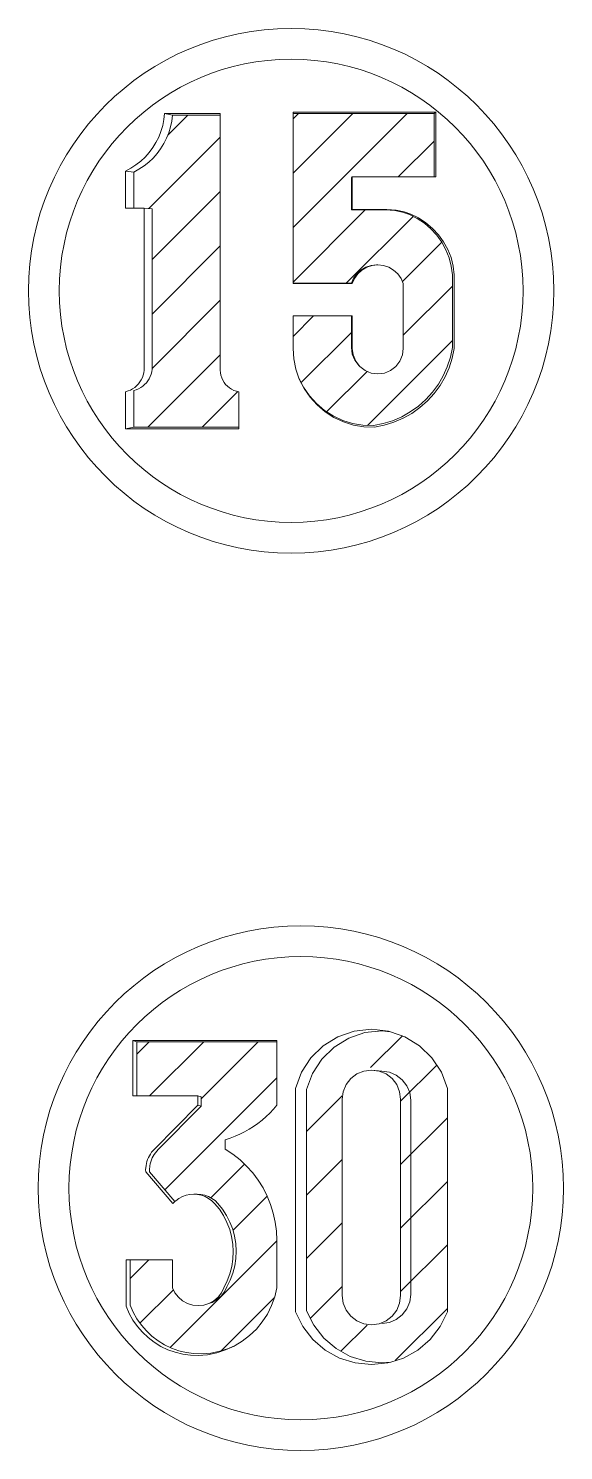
# Model space of a CAD drawing. Header units: inches. Extents: x 9 to 3530, y 10 to 1401.
# Drawn here: x 2881.35 to 2897.35, y 1357.02 to 1399.61 of the extents above; entities that cross this region are included whole.
import ezdxf

# ---------------------------------------------------------------- set-up
doc = ezdxf.new("R2010")
doc.units = ezdxf.units.IN
doc.header["$MEASUREMENT"] = 0
pattern_1 = [(45, (2389.0912, 1938.073), (-0.8148213, 0.8148213), [])]

msp = doc.modelspace()

# ---------------------------------------------------------------- hatches: boundary and pattern name
at = {"lineweight": 20}
h = msp.add_hatch(dxfattribs=at)
h.set_pattern_fill('ANSI31', color=256, scale=9.218651)
h.set_pattern_definition(pattern_1)
h.paths.add_polyline_path([(2887.493, 1388.77), (2887.423, 1388.803), (2887.358, 1388.844), (2887.298, 1388.893), (2887.244, 1388.948), (2887.197, 1389.009), (2887.158, 1389.075), (2887.127, 1389.146), (2887.104, 1389.22), (2887.09, 1389.295), (2887.086, 1389.372), (2887.086, 1397.013), (2885.652, 1397.013), (2885.631, 1396.834), (2885.594, 1396.658), (2885.543, 1396.486), (2885.476, 1396.319), (2885.396, 1396.158), (2885.301, 1396.005), (2885.194, 1395.861), (2885.075, 1395.727), (2884.944, 1395.603), (2884.803, 1395.491), (2884.653, 1395.392), (2884.495, 1395.306), (2884.495, 1394.224), (2884.808, 1394.224), (2885.045, 1394.207), (2885.045, 1389.403), (2885.035, 1389.328), (2885.017, 1389.256), (2884.992, 1389.185), (2884.96, 1389.118), (2884.92, 1389.054), (2884.874, 1388.995), (2884.822, 1388.941), (2884.765, 1388.892), (2884.703, 1388.85), (2884.637, 1388.815), (2884.567, 1388.787), (2884.495, 1388.767), (2884.495, 1387.667), (2887.641, 1387.667), (2887.641, 1388.73), (2887.566, 1388.746)])
h = msp.add_hatch(dxfattribs=at)
h.set_pattern_fill('ANSI31', color=256, scale=9.218651)
h.set_pattern_definition(pattern_1)
h.paths.add_polyline_path([(2893.562, 1393.421), (2893.387, 1393.612), (2893.19, 1393.779), (2892.973, 1393.921), (2892.741, 1394.035), (2892.539, 1394.105), (2892.304, 1394.155), (2892.026, 1394.174), (2891.006, 1394.174), (2891.006, 1395.162), (2893.479, 1395.162), (2893.479, 1397.06), (2889.262, 1397.06), (2889.262, 1391.975), (2891.006, 1391.975), (2891.073, 1392.127), (2891.171, 1392.261), (2891.294, 1392.373), (2891.438, 1392.456), (2891.596, 1392.507), (2891.779, 1392.526), (2891.963, 1392.507), (2892.122, 1392.455), (2892.268, 1392.371), (2892.392, 1392.259), (2892.491, 1392.123), (2892.559, 1391.97), (2892.559, 1390.026), (2892.533, 1389.829), (2892.457, 1389.645), (2892.335, 1389.487), (2892.177, 1389.365), (2891.993, 1389.289), (2891.796, 1389.263), (2891.598, 1389.289), (2891.414, 1389.365), (2891.241, 1389.498), (2891.107, 1389.673), (2891.031, 1389.855), (2891.006, 1390.051), (2891.006, 1390.998), (2889.262, 1390.998), (2889.262, 1390.026), (2889.283, 1389.712), (2889.346, 1389.404), (2889.438, 1389.139), (2889.579, 1388.861), (2889.755, 1388.604), (2889.964, 1388.372), (2890.202, 1388.17), (2890.465, 1388.002), (2890.747, 1387.871), (2891.045, 1387.778), (2891.352, 1387.725), (2891.664, 1387.714), (2891.955, 1387.772), (2892.239, 1387.859), (2892.511, 1387.977), (2892.77, 1388.122), (2893.011, 1388.295), (2893.233, 1388.492), (2893.433, 1388.711), (2893.608, 1388.95), (2893.757, 1389.207), (2893.877, 1389.478), (2893.968, 1389.76), (2894.029, 1390.051), (2894.029, 1391.975), (2894.028, 1392.234), (2893.995, 1392.491), (2893.931, 1392.742), (2893.837, 1392.983), (2893.713, 1393.21)])
h = msp.add_hatch(dxfattribs=at)
h.set_pattern_fill('ANSI31', color=256, scale=10.758676)
h.set_pattern_definition([(45, (2097.6558, 2031.4016), (-0.9509416, 0.9509416), [])])
h.paths.add_polyline_path([(2889.667, 1367.834), (2889.667, 1361.204), (2889.882, 1360.768), (2890.179, 1360.385), (2890.548, 1360.069), (2890.972, 1359.834), (2891.435, 1359.689), (2891.918, 1359.64), (2892.184, 1359.667), (2892.562, 1359.786), (2892.991, 1360.023), (2893.363, 1360.342), (2893.663, 1360.729), (2893.88, 1361.169), (2893.88, 1367.864), (2893.7, 1368.348), (2893.418, 1368.78), (2893.048, 1369.141), (2892.608, 1369.411), (2892.176, 1369.56), (2891.918, 1369.589), (2891.41, 1369.532), (2890.926, 1369.366), (2890.491, 1369.098), (2890.125, 1368.741), (2889.846, 1368.313)])
h.paths.add_polyline_path([(2892.48, 1361.238), (2891.737, 1360.668), (2890.814, 1361.051), (2890.734, 1361.659), (2890.734, 1367.959), (2891.477, 1368.529), (2891.82, 1368.387), (2892.211, 1368.342), (2892.48, 1367.692)], flags=16)
h = msp.add_hatch(dxfattribs=at)
h.set_pattern_fill('ANSI31', color=256, scale=9.218651)
h.set_pattern_definition([(45, (2349.3217, 1910.812), (-0.8148213, 0.8148213), [])])
h.paths.add_polyline_path([(2888.776, 1369.257), (2884.591, 1369.257), (2884.591, 1367.636), (2886.416, 1367.636), (2886.515, 1367.608), (2886.515, 1367.333), (2885.224, 1366.03), (2885.144, 1365.936), (2885.109, 1365.886), (2885.077, 1365.833), (2885.049, 1365.778), (2885.025, 1365.721), (2885.005, 1365.663), (2884.989, 1365.603), (2884.978, 1365.543), (2884.967, 1365.42), (2884.968, 1365.359), (2885.726, 1364.474), (2885.751, 1364.498), (2885.846, 1364.567), (2885.95, 1364.622), (2886.06, 1364.662), (2886.174, 1364.686), (2886.291, 1364.694), (2886.392, 1364.695), (2886.507, 1364.687), (2886.621, 1364.663), (2886.73, 1364.623), (2886.833, 1364.569), (2886.927, 1364.5), (2887.01, 1364.42), (2887.151, 1364.246), (2887.273, 1364.059), (2887.375, 1363.86), (2887.456, 1363.651), (2887.515, 1363.435), (2887.55, 1363.214), (2887.563, 1362.991), (2887.552, 1362.768), (2887.518, 1362.547), (2887.461, 1362.33), (2887.382, 1362.121), (2887.282, 1361.921), (2887.21, 1361.773), (2887.111, 1361.643), (2886.986, 1361.535), (2886.843, 1361.455), (2886.747, 1361.423), (2886.589, 1361.373), (2886.424, 1361.356), (2886.259, 1361.373), (2886.1, 1361.423), (2885.955, 1361.504), (2885.83, 1361.612), (2885.729, 1361.744), (2885.657, 1361.893), (2885.657, 1362.726), (2884.389, 1362.726), (2884.389, 1361.371), (2884.479, 1361.16), (2884.591, 1360.959), (2884.723, 1360.771), (2884.873, 1360.598), (2885.04, 1360.44), (2885.223, 1360.301), (2885.419, 1360.181), (2885.626, 1360.082), (2885.842, 1360.005), (2886.066, 1359.951), (2886.293, 1359.919), (2886.523, 1359.912), (2886.799, 1359.935), (2887.071, 1359.989), (2887.335, 1360.074), (2887.53, 1360.162), (2887.74, 1360.288), (2887.962, 1360.459), (2888.164, 1360.653), (2888.341, 1360.87), (2888.493, 1361.105), (2888.617, 1361.357), (2888.712, 1361.621), (2888.776, 1361.893), (2888.776, 1363.312), (2888.764, 1363.584), (2888.729, 1363.855), (2888.671, 1364.122), (2888.59, 1364.383), (2888.488, 1364.636), (2888.364, 1364.88), (2888.219, 1365.111), (2888.056, 1365.33), (2887.874, 1365.534), (2887.676, 1365.722), (2887.462, 1365.892), (2887.234, 1366.043), (2887.234, 1366.32), (2887.383, 1366.37), (2887.53, 1366.427), (2887.673, 1366.491), (2887.814, 1366.562), (2887.95, 1366.64), (2888.083, 1366.724), (2888.211, 1366.815), (2888.334, 1366.913), (2888.453, 1367.016), (2888.566, 1367.125), (2888.674, 1367.239), (2888.776, 1367.359)])

# ---------------------------------------------------------------- linework, layer by layer
for p, q in [((2893.479, 1397.06), (2893.479, 1395.162)), ((2884.495, 1395.306), (2884.495, 1394.224)), ((2891.032, 1395.162), (2891.032, 1394.19)), ((2891.796, 1392.525), (2891.963, 1392.507)), ((2891.963, 1392.507), (2892.122, 1392.455)), ((2892.122, 1392.455), (2892.268, 1392.371)), ((2889.262, 1391.975), (2891.006, 1391.975)), ((2892.268, 1392.371), (2892.392, 1392.259)), ((2892.392, 1392.259), (2892.491, 1392.123)), ((2892.491, 1392.123), (2892.559, 1391.97)), ((2892.559, 1391.97), (2892.559, 1390.026)), ((2892.533, 1389.829), (2892.457, 1389.645)), ((2892.559, 1390.026), (2892.533, 1389.829)), ((2891.414, 1389.365), (2891.256, 1389.487)), ((2892.335, 1389.487), (2892.177, 1389.365)), ((2892.457, 1389.645), (2892.335, 1389.487)), ((2891.598, 1389.289), (2891.414, 1389.365)), ((2891.796, 1389.263), (2891.598, 1389.289)), ((2891.993, 1389.289), (2891.796, 1389.263)), ((2892.177, 1389.365), (2891.993, 1389.289)), ((2884.495, 1387.667), (2887.641, 1387.667)), ((2884.473, 1369.302), (2884.473, 1367.636)), ((2884.591, 1369.257), (2884.591, 1367.636)), ((2884.473, 1367.636), (2884.591, 1367.636)), ((2884.591, 1367.636), (2886.416, 1367.636)), ((2886.416, 1367.636), (2886.515, 1367.608)), ((2886.515, 1367.608), (2886.515, 1367.333)), ((2886.747, 1361.423), (2886.589, 1361.373))]:
    msp.add_line(p, q, dxfattribs=at)
for points in [[(2893.531, 1397.105), (2889.262, 1397.105), (2889.262, 1397.06)], [(2891.032, 1391.97), (2889.262, 1391.97), (2889.262, 1391.975), (2889.262, 1397.06), (2893.479, 1397.06), (2893.531, 1397.105), (2893.531, 1395.162), (2893.479, 1395.162), (2891.032, 1395.162), (2891.006, 1395.136), (2891.006, 1394.174), (2891.032, 1394.19), (2892.063, 1394.19), (2892.344, 1394.171), (2892.581, 1394.121), (2892.784, 1394.05), (2893.019, 1393.935), (2893.238, 1393.791), (2893.437, 1393.622), (2893.614, 1393.43), (2893.767, 1393.217)], [(2884.252, 1387.62), (2887.641, 1387.62), (2887.641, 1387.667), (2887.641, 1388.73), (2887.566, 1388.746), (2887.493, 1388.77), (2887.423, 1388.803), (2887.358, 1388.844), (2887.298, 1388.893), (2887.244, 1388.948), (2887.197, 1389.009), (2887.158, 1389.075), (2887.127, 1389.146), (2887.104, 1389.22), (2887.09, 1389.295), (2887.086, 1389.372), (2887.086, 1397.013), (2887.086, 1397.057), (2885.42, 1397.057), (2885.399, 1396.877), (2885.362, 1396.699), (2885.31, 1396.525), (2885.243, 1396.357), (2885.161, 1396.195), (2885.066, 1396.04), (2884.958, 1395.894), (2884.837, 1395.758), (2884.706, 1395.634), (2884.563, 1395.521), (2884.412, 1395.421), (2884.252, 1395.334), (2884.252, 1394.224), (2884.495, 1394.224), (2884.808, 1394.224), (2884.808, 1389.372), (2884.797, 1389.297), (2884.78, 1389.224), (2884.754, 1389.153), (2884.721, 1389.084), (2884.681, 1389.02), (2884.635, 1388.96), (2884.583, 1388.906), (2884.525, 1388.857), (2884.462, 1388.815), (2884.395, 1388.779), (2884.325, 1388.751), (2884.252, 1388.73), (2884.252, 1387.62), (2884.495, 1387.667), (2884.495, 1388.767), (2884.567, 1388.787), (2884.637, 1388.815), (2884.703, 1388.85), (2884.765, 1388.892), (2884.822, 1388.941), (2884.874, 1388.995), (2884.92, 1389.054), (2884.96, 1389.118), (2884.992, 1389.185), (2885.017, 1389.256), (2885.035, 1389.328), (2885.045, 1389.403), (2885.045, 1394.207), (2884.808, 1394.224)], [(2884.252, 1395.334), (2884.495, 1395.306), (2884.653, 1395.392), (2884.803, 1395.491), (2884.944, 1395.603), (2885.075, 1395.727), (2885.194, 1395.861), (2885.301, 1396.005), (2885.396, 1396.158), (2885.476, 1396.319), (2885.543, 1396.486), (2885.594, 1396.658), (2885.631, 1396.834), (2885.652, 1397.013)], [(2885.42, 1397.057), (2885.652, 1397.013), (2887.086, 1397.013)], [(2891.006, 1394.174), (2892.026, 1394.174), (2892.304, 1394.155), (2892.539, 1394.105), (2892.741, 1394.035), (2892.973, 1393.921), (2893.19, 1393.779), (2893.387, 1393.612), (2893.562, 1393.421), (2893.713, 1393.21), (2893.837, 1392.983), (2893.931, 1392.742), (2893.995, 1392.491), (2894.028, 1392.234), (2894.029, 1391.975), (2894.029, 1390.051), (2893.968, 1389.76), (2893.877, 1389.478), (2893.757, 1389.207), (2893.608, 1388.95), (2893.433, 1388.711), (2893.233, 1388.492), (2893.011, 1388.295), (2892.77, 1388.122), (2892.511, 1387.977), (2892.239, 1387.859), (2891.955, 1387.772), (2891.664, 1387.714), (2891.352, 1387.725), (2891.045, 1387.778), (2890.747, 1387.871), (2890.465, 1388.002), (2890.202, 1388.17), (2889.964, 1388.372), (2889.755, 1388.604), (2889.579, 1388.861), (2889.438, 1389.139)], [(2889.346, 1389.404), (2889.438, 1389.139), (2889.449, 1389.106), (2889.591, 1388.825), (2889.769, 1388.565), (2889.98, 1388.331), (2890.221, 1388.128), (2890.486, 1387.958), (2890.771, 1387.825), (2891.072, 1387.731), (2891.383, 1387.678), (2891.697, 1387.667), (2891.991, 1387.725), (2892.278, 1387.813), (2892.553, 1387.932), (2892.814, 1388.079), (2893.058, 1388.253), (2893.282, 1388.452), (2893.483, 1388.673), (2893.66, 1388.915), (2893.811, 1389.174), (2893.932, 1389.448), (2894.024, 1389.733), (2894.086, 1390.026), (2894.086, 1391.97), (2894.085, 1392.231), (2894.052, 1392.49), (2893.987, 1392.744), (2893.891, 1392.987), (2893.767, 1393.217)], [(2891.135, 1389.645), (2891.058, 1389.829), (2891.032, 1390.026), (2891.032, 1390.998), (2891.006, 1390.998), (2889.262, 1390.998), (2889.262, 1390.026), (2889.283, 1389.712), (2889.346, 1389.404)], [(2891.135, 1389.645), (2891.256, 1389.487), (2891.227, 1389.516), (2891.107, 1389.673), (2891.031, 1389.855), (2891.006, 1390.051), (2891.006, 1390.998)], [(2892.184, 1359.667), (2891.918, 1359.64), (2891.435, 1359.689), (2890.972, 1359.834), (2890.548, 1360.069), (2890.179, 1360.385), (2889.882, 1360.768), (2889.667, 1361.204), (2889.667, 1367.834), (2889.846, 1368.313), (2890.125, 1368.741), (2890.491, 1369.098), (2890.926, 1369.366), (2891.41, 1369.532), (2891.918, 1369.589), (2892.176, 1369.56)], [(2887.962, 1360.459), (2888.164, 1360.653), (2888.341, 1360.87), (2888.493, 1361.105), (2888.617, 1361.357), (2888.712, 1361.621), (2888.776, 1361.893), (2888.776, 1363.312), (2888.764, 1363.584), (2888.729, 1363.855), (2888.671, 1364.122), (2888.59, 1364.383), (2888.488, 1364.636), (2888.364, 1364.88), (2888.219, 1365.111), (2888.056, 1365.33), (2887.874, 1365.534), (2887.676, 1365.722), (2887.462, 1365.892), (2887.234, 1366.043), (2887.234, 1366.32), (2887.383, 1366.37), (2887.53, 1366.427), (2887.673, 1366.491), (2887.814, 1366.562), (2887.95, 1366.64), (2888.083, 1366.724), (2888.211, 1366.815), (2888.334, 1366.913), (2888.453, 1367.016), (2888.566, 1367.125), (2888.674, 1367.239), (2888.776, 1367.359), (2888.776, 1369.257)], [(2891.918, 1360.825), (2892.142, 1360.854), (2892.35, 1360.941), (2892.529, 1361.078), (2892.666, 1361.257), (2892.753, 1361.466), (2892.782, 1361.689), (2892.782, 1367.511), (2892.753, 1367.735), (2892.666, 1367.943), (2892.529, 1368.122), (2892.35, 1368.26), (2892.142, 1368.346), (2891.918, 1368.375), (2891.607, 1368.411), (2891.381, 1368.381), (2891.171, 1368.294), (2890.99, 1368.155), (2890.851, 1367.975), (2890.764, 1367.764), (2890.734, 1367.538), (2890.734, 1361.659)], [(2890.734, 1361.659), (2890.764, 1361.433), (2890.851, 1361.223), (2890.99, 1361.042), (2891.171, 1360.903), (2891.381, 1360.816), (2891.607, 1360.786), (2891.833, 1360.816), (2892.043, 1360.903), (2892.224, 1361.042), (2892.363, 1361.223), (2892.45, 1361.433), (2892.48, 1361.659), (2892.48, 1367.538), (2892.45, 1367.764), (2892.363, 1367.975), (2892.224, 1368.155), (2892.043, 1368.294), (2891.833, 1368.381), (2891.607, 1368.411)], [(2886.416, 1367.359), (2885.112, 1366.043), (2885.031, 1365.948), (2884.996, 1365.897), (2884.964, 1365.844), (2884.936, 1365.788), (2884.911, 1365.731), (2884.891, 1365.672), (2884.875, 1365.612), (2884.863, 1365.551), (2884.852, 1365.427), (2884.854, 1365.365), (2885.667, 1364.417), (2885.726, 1364.474), (2885.751, 1364.498), (2885.846, 1364.567), (2885.95, 1364.622), (2886.06, 1364.662), (2886.174, 1364.686), (2886.291, 1364.694)], [(2886.416, 1367.636), (2886.416, 1367.359), (2886.515, 1367.333), (2885.224, 1366.03), (2885.144, 1365.936), (2885.109, 1365.886), (2885.077, 1365.833), (2885.049, 1365.778), (2885.025, 1365.721), (2885.005, 1365.663), (2884.989, 1365.603), (2884.978, 1365.543), (2884.967, 1365.42), (2884.968, 1365.359), (2885.726, 1364.474)], [(2886.589, 1361.373), (2886.424, 1361.356), (2886.259, 1361.373), (2886.1, 1361.423), (2885.955, 1361.504), (2885.83, 1361.612), (2885.729, 1361.744), (2885.657, 1361.893), (2885.657, 1362.726), (2884.389, 1362.726), (2884.269, 1362.726), (2884.269, 1361.338), (2884.36, 1361.125), (2884.473, 1360.922), (2884.606, 1360.732), (2884.758, 1360.557), (2884.927, 1360.398), (2885.111, 1360.258), (2885.309, 1360.137), (2885.518, 1360.037), (2885.737, 1359.959), (2885.962, 1359.904), (2886.192, 1359.872), (2886.424, 1359.864), (2886.703, 1359.887), (2886.978, 1359.942), (2887.244, 1360.028), (2887.5, 1360.144), (2887.53, 1360.162), (2887.74, 1360.288), (2887.962, 1360.459)], [(2884.389, 1362.726), (2884.389, 1361.371), (2884.479, 1361.16), (2884.591, 1360.959), (2884.723, 1360.771), (2884.873, 1360.598), (2885.04, 1360.44), (2885.223, 1360.301), (2885.419, 1360.181), (2885.626, 1360.082), (2885.842, 1360.005), (2886.066, 1359.951), (2886.293, 1359.919), (2886.523, 1359.912), (2886.799, 1359.935), (2887.071, 1359.989), (2887.335, 1360.074), (2887.53, 1360.162)]]:
    msp.add_lwpolyline(points, dxfattribs=at)
for points in [[(2891.032, 1391.97), (2891.1, 1392.123), (2891.199, 1392.259), (2891.324, 1392.371), (2891.469, 1392.455), (2891.629, 1392.507), (2891.796, 1392.525), (2891.761, 1392.525), (2891.596, 1392.507), (2891.438, 1392.456), (2891.294, 1392.373), (2891.171, 1392.261), (2891.073, 1392.127), (2891.006, 1391.975)], [(2893.363, 1360.342), (2892.991, 1360.023), (2892.562, 1359.786), (2892.184, 1359.667), (2892.095, 1359.639), (2891.607, 1359.59), (2891.119, 1359.639), (2890.652, 1359.786), (2890.223, 1360.023), (2889.851, 1360.342), (2889.551, 1360.729), (2889.334, 1361.169), (2889.334, 1367.864), (2889.514, 1368.348), (2889.796, 1368.78), (2890.166, 1369.141), (2890.606, 1369.411), (2891.094, 1369.579), (2891.607, 1369.636), (2892.12, 1369.579), (2892.176, 1369.56), (2892.608, 1369.411), (2893.048, 1369.141), (2893.418, 1368.78), (2893.7, 1368.348), (2893.88, 1367.864), (2893.88, 1361.169), (2893.663, 1360.729)], [(2884.591, 1369.257), (2888.776, 1369.257), (2888.776, 1369.302), (2884.473, 1369.302)], [(2886.507, 1364.687), (2886.392, 1364.695), (2886.291, 1364.694), (2886.408, 1364.686), (2886.523, 1364.662), (2886.633, 1364.622), (2886.737, 1364.567), (2886.832, 1364.498), (2886.916, 1364.417), (2887.058, 1364.242), (2887.182, 1364.052), (2887.285, 1363.851), (2887.366, 1363.641), (2887.425, 1363.423), (2887.462, 1363.2), (2887.474, 1362.974), (2887.463, 1362.748), (2887.429, 1362.525), (2887.372, 1362.307), (2887.292, 1362.095), (2887.19, 1361.893), (2887.118, 1361.744), (2887.017, 1361.612), (2886.892, 1361.504), (2886.747, 1361.423), (2886.843, 1361.455), (2886.986, 1361.535), (2887.111, 1361.643), (2887.21, 1361.773), (2887.282, 1361.921), (2887.382, 1362.121), (2887.461, 1362.33), (2887.518, 1362.547), (2887.552, 1362.768), (2887.563, 1362.991), (2887.55, 1363.214), (2887.515, 1363.435), (2887.456, 1363.651), (2887.375, 1363.86), (2887.273, 1364.059), (2887.151, 1364.246), (2887.01, 1364.42), (2886.927, 1364.5), (2886.833, 1364.569), (2886.73, 1364.623), (2886.621, 1364.663)]]:
    msp.add_lwpolyline(points, close=True, dxfattribs=at)
for centre, radius in [((2889.205, 1391.751), 7.858), ((2889.205, 1391.751), 6.936), ((2889.495, 1364.874), 7.858), ((2889.495, 1364.874), 6.936)]:
    msp.add_circle(centre, radius, dxfattribs=at)

doc.saveas('drawing.dxf')
